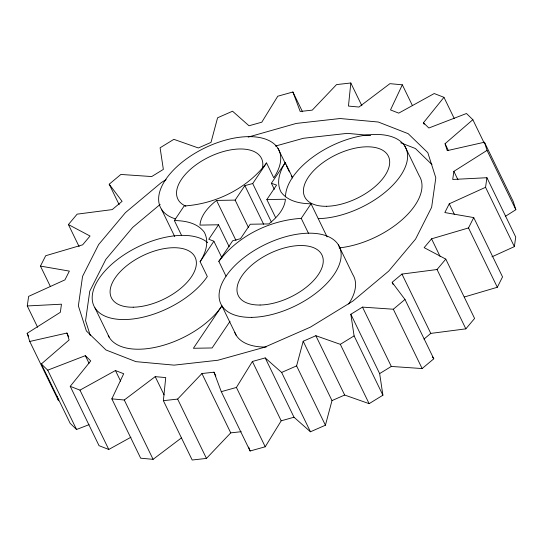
<?xml version="1.0" encoding="UTF-8"?>
<svg xmlns="http://www.w3.org/2000/svg" width="543" height="543" viewBox="0 0 543 543"><rect width="100%" height="100%" fill="white"/><g stroke="black" fill="none" stroke-linecap="round" stroke-linejoin="round"><path stroke-width="0.81" d="M241.194 431.699L230.741 432.873L206.449 458.414L192.188 460.009L163.375 400.68L165.73 377.589L155.217 376.632L124.272 400.001L111.851 398.861L123.689 373.74L115.449 370.53L79.964 390.139L70.23 386.344L90.742 360.905L85.339 355.665L47.723 370.17L41.336 363.98L69.131 339.952L66.925 333.042L29.75 341.459L27.15 333.293L60.327 312.313L61.474 304.202L27.272 305.953L28.636 296.369L64.936 279.869L69.361 271.106L40.453 266.084L45.687 255.733L82.638 244.832L90.036 236.022L68.404 224.558L77.147 214.146L112.225 209.598L122.094 201.338L109.211 184.206L120.865 174.446L151.694 176.556L163.355 169.402L160.09 147.791L173.875 139.341L198.338 147.961L211.003 142.409L217.587 117.777L232.553 111.22L248.993 125.766L261.794 122.195L277.772 96.22L292.901 91.998L302.505 111.777M292.901 91.998L300.198 111.478L312.259 110.127L336.551 84.586L350.812 82.991L348.463 106.075L358.971 107.039L389.915 83.67L402.336 84.803L412.307 105.342M402.336 84.803L390.498 109.924L398.738 113.134L434.23 93.532L443.964 97.326L423.452 122.766L428.855 128.005L466.464 113.501L472.851 119.691L445.063 143.719L447.262 150.628L484.437 142.212L487.037 150.377L453.867 171.357L452.713 179.468L486.915 177.717L515.728 237.047L514.364 246.631L491.972 256.812M514.364 246.631L485.557 187.301L486.915 177.717M163.375 400.68L177.636 399.085L201.928 373.536L213.996 372.186L221.286 391.666L236.415 387.451L252.4 361.475L265.201 357.905L294.007 417.234L310.447 431.78L325.413 425.223L296.6 365.894L303.184 341.255L315.85 335.71L340.318 344.33L369.125 403.659L382.91 395.209L379.645 373.598L350.839 314.261L362.5 307.114L393.322 309.225L404.983 299.458L392.094 282.333L401.963 274.072L437.047 269.525L445.789 259.113L424.158 247.642L431.556 238.832L468.507 227.938L473.734 217.587L444.832 212.557L449.258 203.801L485.557 187.301M325.413 425.223L331.997 400.591L303.184 341.255M207.664 242.633A65.805 34.189 -25.9 0 0 115.035 261.441A65.805 34.189 -25.9 0 0 114.43 318.843A65.805 34.189 -25.9 0 0 207.311 276.53L200.109 261.692C205.641 253.011 209.469 241.927 204.297 232.207C197.36 222.895 185.306 220.716 174.351 220.539L184.152 205.98C215.87 203.93 247.228 188.469 266.559 162.961L273.76 177.799A65.805 34.189 -25.9 0 0 253.629 136.782A65.805 34.189 -25.9 0 0 172.871 170.672A65.805 34.189 -25.9 0 0 175.694 218.944M292.473 177.473L285.272 162.642C279.74 171.33 275.912 182.407 281.084 192.127C288.021 201.439 300.075 203.625 311.03 203.795L327.096 236.884M464.38 296.98L497.313 287.267L502.546 276.916L473.734 217.587M221.286 391.666L250.099 451.002L265.228 446.78L281.206 420.805L294.007 417.234M229.18 246.732L218.524 224.782L208.79 239.246L213.881 241.235L221.965 257.877M218.524 224.782L199.933 225.101C200.876 214.77 208.811 206.618 216.548 200.421L235.139 200.102L244.873 185.631L252.705 183.548L266.559 162.961M200.109 261.692L213.881 241.235M226.024 276.204L218.822 261.373L232.709 240.739L240.508 238.703L250.242 224.239L268.833 223.92C276.57 217.716 284.505 209.571 285.442 199.233L266.857 199.552L275.674 217.716M274.324 189.331L271.385 183.276L285.272 162.642M266.857 199.552L276.591 185.088L271.385 183.276M230.042 321.307L212.109 347.954L193.389 348.28L221.714 306.191A65.805 34.189 -25.9 0 1 160.002 346.23A65.805 34.189 -25.9 0 1 108.22 335.398M218.822 261.373C238.146 235.872 269.511 220.41 301.229 218.361L311.03 203.795M423.988 339.083L430.775 333.402L465.853 328.854L474.596 318.442L445.789 259.113M160.158 204.406L132.716 227.381L105.837 259.391L89.758 291.211L85.57 320.682L90.281 335.472M379.645 373.598L391.306 366.444L422.135 368.554L433.789 358.794L404.983 299.458M111.851 398.861L140.664 458.197L153.085 459.33L181.335 437.991M505.261 216.406L515.85 209.707L513.25 201.541L484.437 142.212M166.117 179.618L161.359 182.536L125.514 212.551L98.636 244.56L82.556 276.38L78.368 305.845L86.364 330.952L105.994 349.984L135.92 361.645L174.106 365.14L217.947 360.233L264.455 347.262L310.46 327.103L352.835 301.127L388.679 271.12L415.558 239.11L431.637 207.29L435.819 177.819L427.83 152.712L408.193 133.687L378.267 122.019L340.081 118.523L296.24 123.431L248.185 137.087M340.318 344.33L354.097 335.879L350.839 314.261M70.23 386.344L99.036 445.674L108.77 449.468L130.951 437.217M265.201 357.905L281.641 372.45L296.6 365.894M331.997 400.591L344.662 395.039L369.125 403.659M41.336 363.98L70.149 423.309L76.536 429.499L89.072 424.667M275.403 146.087L303.449 138.268L347.289 133.361L370.672 135.499M400.707 142.789L415.402 148.517L431.984 164.597M432.303 356.812L433.789 358.794M472.851 119.691L484.302 143.271M487.037 150.377L515.85 209.707M443.964 97.326L454.301 118.625M445.063 143.719L448.389 150.567M453.867 171.357L457.925 179.726M423.452 122.766L424.192 124.286M468.507 227.938L497.313 287.267M449.258 203.801L454.43 214.451M404.827 146.128L419.23 175.796A65.805 34.189 -25.9 0 1 402.743 219.148A65.805 34.189 -25.9 0 1 339.103 247.9M431.556 238.832L440.047 256.33M350.812 82.991L361.896 105.81M437.047 269.525L465.853 328.854M401.963 274.072L430.775 333.402M392.467 283.093L393.207 284.613M393.322 309.225L422.135 368.554M338.377 244.859L352.78 274.527A65.805 34.189 -25.9 0 1 348.592 304.012M362.5 307.114L391.306 366.444M277.948 148.307L285.706 164.285M286.439 165.805L289.399 171.893M291.245 175.694L292.351 177.975M301.229 218.361L308.431 233.191M354.097 335.879L382.91 395.209M252.705 183.548L271.446 222.141M244.873 185.631L263.613 224.232M315.85 335.71L344.662 395.039M235.139 200.102L248.368 227.341M216.548 200.421L236.022 240.529M281.641 372.45L310.447 431.78M252.4 361.475L281.206 420.805M221.836 305.695L236.246 335.357M174.351 220.539L181.552 235.37M161.407 209.143L174.703 236.524M236.415 387.451L265.228 446.78M213.996 372.186L215.843 375.994M201.928 373.536L230.741 432.873M109.211 184.206L119.182 204.745M177.636 399.085L206.449 458.414M155.217 376.632L164.081 394.883M68.404 224.558L79.115 246.617M94.957 307.874L109.367 337.542M115.449 370.53L120.621 381.179M124.272 400.001L153.085 459.33M85.339 355.665L89.032 363.274M40.453 266.084L50.431 286.616M66.925 333.042L68.771 336.843M79.964 390.139L108.77 449.468M27.272 305.953L37.616 327.253M47.723 370.17L76.536 429.499M27.15 333.293L28.63 336.334M29.75 341.459L58.563 400.788L57.144 396.336M248.64 447.106L250.099 451.002M285.509 196.81A65.805 34.189 -25.9 0 1 356.418 136.89A65.805 34.189 -25.9 0 1 404.46 168.921A65.805 34.189 -25.9 0 1 318.232 218.632M266.192 347.025A65.805 34.189 -25.9 0 1 234.78 332.459M185.842 206.164A46.508 24.163 -25.9 0 1 208.865 157.117A46.508 24.163 -25.9 0 1 262.255 168.758M133.211 307.202A46.508 24.163 -25.9 0 0 196.342 262.018A46.508 24.163 -25.9 0 0 130.137 263.158A46.508 24.163 -25.9 0 0 133.211 307.202M260.09 305.017A46.508 24.163 -25.9 0 0 323.221 259.839A46.508 24.163 -25.9 0 0 257.015 260.973A46.508 24.163 -25.9 0 0 260.09 305.017M326.54 206.286A46.508 24.163 -25.9 0 0 389.664 161.101A46.508 24.163 -25.9 0 0 323.465 162.242A46.508 24.163 -25.9 0 0 326.54 206.286M251.782 317.363A65.805 34.189 -25.9 0 0 341.106 253.432A65.805 34.189 -25.9 0 0 247.432 255.04A65.805 34.189 -25.9 0 0 251.782 317.363"/></g></svg>
